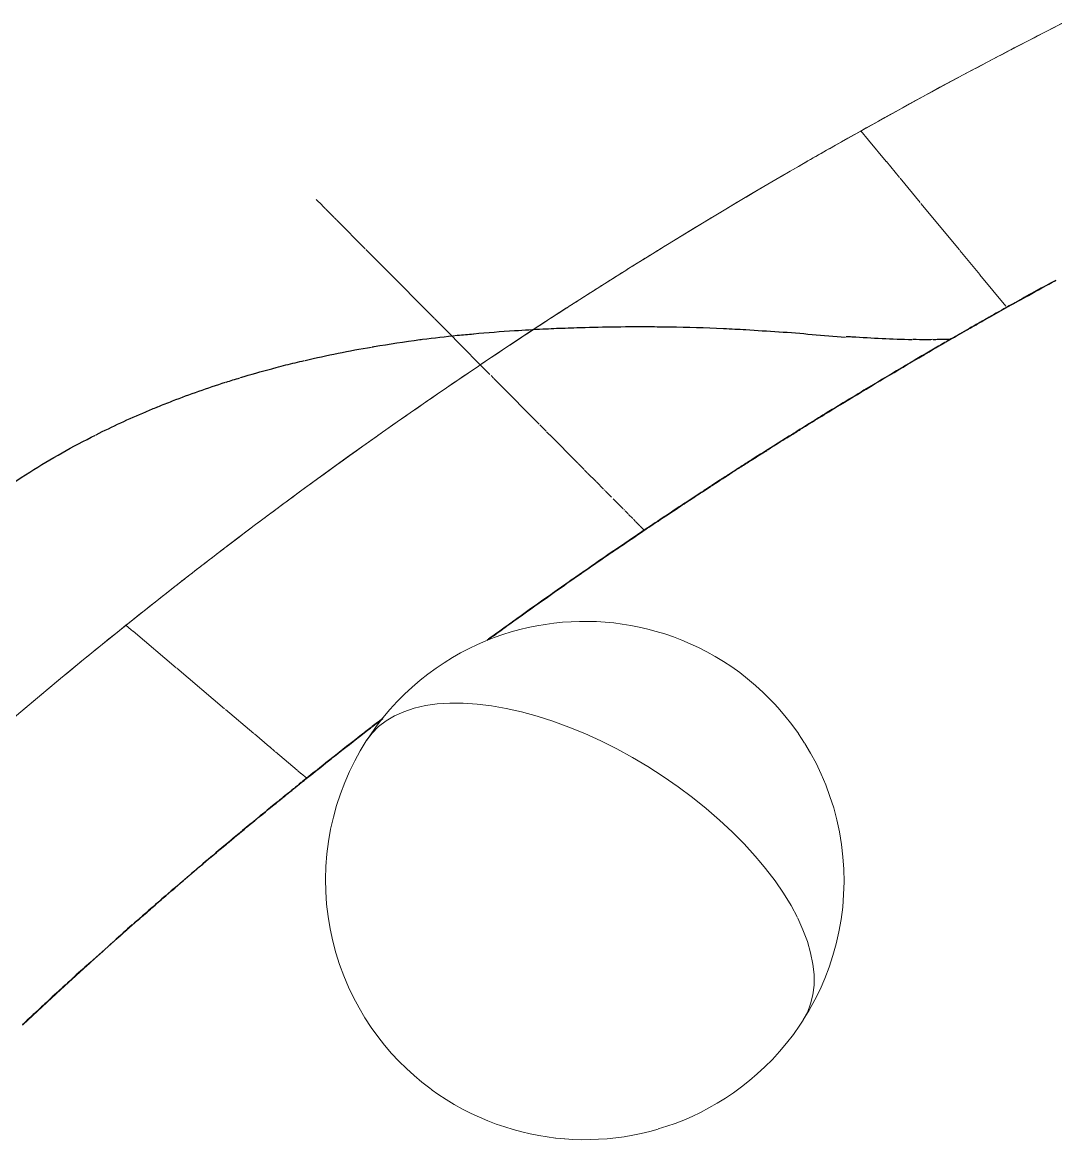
# Model space of a CAD drawing. Header units: millimetres. Extents: x -35445 to 232153, y -57203 to 42724.
# Drawn here: x 146434 to 155683, y 23391 to 33395 of the extents above; entities that cross this region are included whole.
import ezdxf

# ---------------------------------------------------------------- set-up
doc = ezdxf.new("R2010")
doc.units = ezdxf.units.MM

msp = doc.modelspace()

# ---------------------------------------------------------------- linework, layer by layer
at = {"color": 50, "lineweight": 9}
for p, q in [((155280, 33149), (155244, 33130)), ((155279, 33148), (155251, 33133)), ((154008, 32341), (153940, 32424)), ((154167, 32148), (154008, 32341)), ((153659, 32265), (153465, 32154)), ((154285, 32005), (154168, 32148)), ((154471, 31781), (154290, 32000)), ((149117, 31757), (149065, 31809)), ((149149, 31724), (149119, 31755)), ((149224, 31649), (149150, 31723)), ((154821, 31357), (154477, 31773)), ((149245, 31628), (149227, 31646)), ((149503, 31367), (149250, 31623)), ((149895, 30972), (149508, 31362)), ((152137, 31362), (151987, 31269)), ((155003, 31136), (154826, 31351)), ((151982, 31266), (151846, 31181)), ((151734, 31111), (151335, 30857)), ((151844, 31180), (151734, 31111)), ((155236, 30854), (155004, 31135)), ((155680, 31084), (155625, 31054)), ((150120, 30745), (149897, 30970)), ((151330, 30854), (151310, 30840)), ((155272, 30858), (155258, 30850)), ((150301, 30563), (150123, 30742)), ((154903, 30649), (155058, 30738)), ((155061, 30739), (155096, 30759)), ((155096, 30759), (155112, 30768)), ((154808, 30595), (154893, 30644)), ((154896, 30645), (154903, 30649)), ((150359, 30504), (150301, 30562)), ((150840, 30533), (150533, 30329)), ((150847, 30538), (150797, 30505)), ((154749, 30561), (154757, 30565)), ((154798, 30589), (154808, 30595)), ((150542, 30319), (150359, 30504)), ((150533, 30329), (150517, 30317)), ((150533, 30329), (150517, 30318)), ((150533, 30329), (150542, 30319)), ((150542, 30319), (150533, 30329)), ((150542, 30319), (150618, 30243)), ((150618, 30243), (150542, 30319)), ((150618, 30243), (150542, 30319)), ((154321, 30311), (154381, 30347)), ((154387, 30350), (154395, 30355)), ((150629, 30232), (150652, 30208)), ((150652, 30208), (150629, 30232)), ((150652, 30208), (150629, 30232)), ((150655, 30205), (150689, 30171)), ((150689, 30171), (150655, 30205)), ((150689, 30171), (150655, 30205)), ((150691, 30169), (151061, 29796)), ((151061, 29796), (150691, 30169)), ((151061, 29796), (150691, 30169)), ((151065, 29792), (151122, 29734)), ((151122, 29734), (151065, 29792)), ((151122, 29734), (151065, 29792)), ((151127, 29730), (151153, 29703)), ((151153, 29703), (151127, 29730)), ((151153, 29703), (151127, 29730)), ((153318, 29702), (153364, 29731)), ((153358, 29727), (153324, 29706)), ((151155, 29701), (151406, 29448)), ((151406, 29448), (151155, 29701)), ((151406, 29448), (151155, 29701)), ((153184, 29618), (153317, 29702)), ((153323, 29705), (153289, 29684)), ((151410, 29444), (151463, 29390)), ((151463, 29390), (151410, 29444)), ((151463, 29390), (151410, 29444)), ((152809, 29379), (152863, 29414)), ((152866, 29416), (152955, 29473)), ((151467, 29386), (151491, 29362)), ((151491, 29362), (151467, 29386)), ((151491, 29362), (151467, 29386)), ((151493, 29360), (151569, 29284)), ((151569, 29284), (151493, 29360)), ((151569, 29284), (151493, 29360)), ((152643, 29272), (152737, 29333)), ((151573, 29280), (151636, 29216)), ((151636, 29216), (151573, 29280)), ((151636, 29216), (151573, 29280)), ((151642, 29210), (151650, 29202)), ((151650, 29202), (151642, 29210)), ((151650, 29202), (151642, 29210)), ((152607, 29249), (152643, 29272)), ((148842, 29137), (148739, 29060)), ((151654, 29198), (151707, 29144)), ((151707, 29144), (151654, 29198)), ((151707, 29144), (151654, 29198)), ((151721, 29130), (151812, 29038)), ((151812, 29038), (151721, 29130)), ((151812, 29038), (151721, 29130)), ((152379, 29100), (152425, 29130)), ((151817, 29033), (151824, 29026)), ((151824, 29026), (151817, 29033)), ((151824, 29026), (151817, 29033)), ((151829, 29022), (151856, 28994)), ((151856, 28994), (151829, 29022)), ((151856, 28994), (151829, 29022)), ((152001, 28848), (152379, 29100)), ((148541, 28913), (148534, 28908)), ((148587, 28947), (148552, 28921)), ((151860, 28990), (151897, 28952)), ((151897, 28952), (151860, 28990)), ((151897, 28952), (151860, 28990)), ((151903, 28947), (151920, 28929)), ((151920, 28929), (151903, 28947)), ((151920, 28929), (151903, 28947)), ((151922, 28927), (151961, 28888)), ((151961, 28888), (151922, 28927)), ((151961, 28888), (151922, 28927)), ((151964, 28885), (151991, 28857)), ((151991, 28857), (151964, 28885)), ((151991, 28857), (151964, 28885)), ((151991, 28857), (152001, 28848)), ((152001, 28848), (151991, 28857)), ((152001, 28848), (151991, 28857)), ((148264, 28703), (148239, 28684)), ((148119, 28592), (147974, 28480)), ((147972, 28479), (147868, 28398)), ((147810, 28352), (147568, 28162)), ((150599, 27866), (150807, 28017)), ((147408, 27957), (147361, 27997)), ((147422, 27945), (147409, 27956)), ((147812, 27615), (147425, 27943)), ((147116, 27799), (146953, 27666)), ((148245, 27249), (147816, 27612)), ((148507, 27027), (148252, 27243)), ((148646, 26909), (148511, 27024)), ((149485, 27026), (149473, 27017)), ((148695, 26868), (148649, 26907)), ((148895, 26699), (148701, 26864)), ((149153, 26765), (149198, 26801)), ((148928, 26671), (148896, 26698)), ((148980, 26627), (148930, 26669)), ((148484, 26223), (148498, 26235)), ((146846, 24798), (147021, 24958)), ((146739, 24700), (146846, 24798)), ((146442, 24423), (146739, 24700)), ((146447, 24428), (146436, 24417))]:
    msp.add_line(p, q, dxfattribs=at)
at = {"color": 254, "lineweight": 9}
for p, q in [((154757, 30566), (154798, 30589)), ((152425, 29130), (152607, 29249)), ((153197, 27260), (153166, 27293)), ((153436, 26942), (153380, 27026)), ((147728, 25583), (147931, 25758)), ((153424, 24463), (153461, 24530)), ((153421, 24459), (153424, 24462)), ((152126, 23487), (152202, 23511)), ((151133, 23416), (151207, 23406)), ((152050, 23465), (152124, 23486)), ((151210, 23406), (151286, 23398)), ((151291, 23398), (151362, 23394))]:
    msp.add_line(p, q, dxfattribs=at)
at = {"color": 31, "lineweight": 9}
msp.add_line((150095, 23841), (150103, 23836), dxfattribs=at)
at = {"color": 50, "lineweight": 9}
for points in [[(155758, 33395, 0), (155506, 33266, 0), (155282, 33150, 0)], [(155239, 33127, 0), (155075, 33041, 0), (154647, 32813, 0), (154575, 32774, 0)], [(154571, 32772, 0), (154222, 32580, 0), (153799, 32344, 0), (153661, 32266, 0)], [(153463, 32153, 0), (153380, 32105, 0), (153253, 32032, 0)], [(153251, 32030, 0), (152964, 31862, 0), (152551, 31615, 0), (152141, 31365, 0)], [(155116, 30770, 0), (155514, 30993, 0), (155682, 31085, 0)], [(151306, 30838, 0), (150930, 30593, 0), (150840, 30533, 0)], [(150517, 30317, 0), (150139, 30061, 0), (149749, 29790, 0), (149616, 29696, 0)], [(153755, 29972, 0), (153922, 30073, 0), (154315, 30308, 0)], [(153369, 29734, 0), (153532, 29835, 0), (153755, 29971, 0)], [(149613, 29694, 0), (149363, 29516, 0), (148980, 29238, 0), (148844, 29138, 0)], [(152959, 29475, 0), (153144, 29593, 0), (153181, 29616, 0)], [(152739, 29335, 0), (152760, 29348, 0), (152809, 29379, 0)], [(148738, 29060, 0), (148600, 28957, 0), (148541, 28913, 0)], [(148533, 28907, 0), (148224, 28673, 0), (148123, 28595, 0)], [(151322, 28382, 0), (151626, 28593, 0), (152001, 28848, 0)], [(147866, 28397, 0), (147852, 28385, 0), (147812, 28354, 0)], [(151212, 28305, 0), (151255, 28335, 0), (151321, 28382, 0)], [(150808, 28017, 0), (150886, 28074, 0), (151212, 28305, 0)], [(147566, 28160, 0), (147483, 28094, 0), (147118, 27801, 0)], [(146945, 27659, 0), (146757, 27504, 0), (146402, 27206, 0)], [(149201, 26804, 0), (149447, 26997, 0), (149659, 27161, 0)], [(148931, 26588, 0), (149096, 26720, 0), (149149, 26762, 0)], [(148500, 26237, 0), (148748, 26440, 0), (148929, 26587, 0)]]:
    msp.add_polyline3d(points, dxfattribs=at)
at = {"color": 254, "lineweight": 9}
for points in [[(154395, 30355, 0), (154712, 30540, 0), (154749, 30561, 0)], [(153380, 27027, 0), (153322, 27108, 0), (153260, 27186, 0), (153197, 27260, 0)], [(153748, 26146, 0), (153724, 26254, 0), (153696, 26361, 0), (153663, 26465, 0), (153626, 26567, 0), (153584, 26665, 0), (153538, 26761, 0), (153489, 26853, 0), (153438, 26939, 0)], [(147936, 25762, 0), (148064, 25872, 0), (148404, 26158, 0), (148484, 26223, 0)], [(153785, 25587, 0), (153789, 25699, 0), (153787, 25812, 0), (153779, 25924, 0), (153766, 26035, 0), (153748, 26146, 0)], [(153372, 25379, 0), (153314, 25488, 0), (153247, 25598, 0), (153171, 25709, 0), (153086, 25820, 0), (153045, 25871, 0)], [(147021, 24958, 0), (147065, 24997, 0), (147394, 25292, 0), (147727, 25583, 0)], [(153743, 25253, 0), (153762, 25363, 0), (153777, 25474, 0), (153785, 25587, 0)], [(153520, 24871, 0), (153510, 24964, 0), (153490, 25063, 0), (153461, 25166, 0), (153421, 25271, 0), (153374, 25375, 0)], [(153574, 24737, 0), (153617, 24835, 0), (153655, 24936, 0), (153689, 25039, 0), (153718, 25145, 0), (153743, 25253, 0)], [(153461, 24530, 0), (153490, 24607, 0), (153510, 24689, 0), (153520, 24776, 0), (153520, 24868, 0)], [(153424, 24463, 0), (153477, 24550, 0), (153527, 24642, 0), (153574, 24737, 0)], [(152579, 23675, 0), (152653, 23717, 0), (152727, 23762, 0), (152800, 23811, 0), (152872, 23864, 0), (152942, 23920, 0), (153012, 23980, 0), (153080, 24043, 0), (153147, 24110, 0), (153212, 24181, 0), (153275, 24256, 0), (153336, 24334, 0), (153394, 24417, 0), (153424, 24462, 0)], [(150103, 23836, 0), (150154, 23799, 0), (150227, 23751, 0), (150300, 23707, 0)], [(150300, 23707, 0), (150375, 23665, 0), (150450, 23627, 0), (150525, 23592, 0), (150600, 23560, 0)], [(152429, 23600, 0), (152504, 23636, 0), (152579, 23675, 0)], [(150600, 23560, 0), (150676, 23531, 0), (150752, 23505, 0)], [(152202, 23511, 0), (152278, 23537, 0), (152354, 23567, 0), (152429, 23600, 0)], [(150752, 23505, 0), (150828, 23481, 0), (150904, 23461, 0), (150980, 23443, 0), (151057, 23428, 0), (151133, 23416, 0)], [(151592, 23395, 0), (151668, 23400, 0), (151745, 23408, 0)], [(151745, 23408, 0), (151821, 23418, 0), (151898, 23431, 0), (151974, 23447, 0), (152050, 23465, 0)], [(151362, 23394, 0), (151439, 23391, 0), (151515, 23392, 0), (151591, 23395, 0)]]:
    msp.add_polyline3d(points, dxfattribs=at)
at = {"color": 30, "lineweight": 9}
for points in [[(153166, 27293, 0), (153132, 27330, 0), (153065, 27396, 0), (152996, 27459, 0), (152926, 27517, 0), (152855, 27573, 0), (152783, 27624, 0), (152710, 27672, 0), (152636, 27717, 0), (152562, 27759, 0), (152487, 27797, 0), (152412, 27832, 0), (152336, 27864, 0), (152261, 27893, 0), (152185, 27919, 0), (152108, 27942, 0), (152032, 27963, 0), (151956, 27981, 0), (151880, 27996, 0), (151803, 28008, 0), (151727, 28018, 0), (151650, 28025, 0), (151574, 28030, 0), (151497, 28032, 0), (151421, 28032, 0), (151345, 28029, 0), (151268, 28024, 0), (151192, 28016, 0), (151115, 28005, 0), (151039, 27992, 0), (150962, 27977, 0), (150886, 27958, 0), (150810, 27937, 0), (150734, 27913, 0), (150658, 27886, 0), (150582, 27857, 0), (150507, 27824, 0), (150432, 27788, 0), (150357, 27749, 0), (150283, 27707, 0), (150210, 27661, 0), (150137, 27612, 0), (150065, 27560, 0), (149994, 27504, 0), (149924, 27444, 0), (149856, 27381, 0), (149789, 27314, 0), (149724, 27243, 0), (149661, 27168, 0), (149601, 27089, 0), (149543, 27007, 0), (149513, 26961, 0)], [(149515, 26965, 0), (149564, 27030, 0), (149623, 27089, 0), (149690, 27141, 0), (149766, 27186, 0), (149850, 27223, 0), (149942, 27254, 0), (150042, 27277, 0), (150148, 27292, 0), (150261, 27299, 0), (150380, 27299, 0), (150504, 27291, 0), (150633, 27276, 0), (150766, 27252, 0), (150902, 27222, 0), (151041, 27184, 0), (151182, 27138, 0), (151325, 27086, 0), (151468, 27027, 0)], [(153045, 25871, 0), (152994, 25930, 0), (152895, 26039, 0), (152788, 26147, 0), (152675, 26253, 0), (152556, 26355, 0), (152432, 26455, 0), (152303, 26551, 0), (152171, 26643, 0), (152034, 26731, 0), (151895, 26813, 0), (151754, 26890, 0), (151611, 26962, 0), (151468, 27027, 0)], [(149513, 26961, 0), (149459, 26873, 0), (149409, 26782, 0), (149363, 26687, 0), (149320, 26589, 0), (149281, 26488, 0), (149247, 26384, 0), (149218, 26278, 0), (149193, 26170, 0), (149174, 26060, 0), (149160, 25949, 0), (149151, 25837, 0), (149148, 25725, 0), (149150, 25612, 0), (149157, 25500, 0), (149170, 25388, 0), (149189, 25278, 0), (149212, 25170, 0), (149240, 25063, 0), (149273, 24959, 0), (149311, 24857, 0), (149353, 24758, 0), (149398, 24663, 0), (149448, 24571, 0), (149500, 24482, 0), (149556, 24397, 0), (149615, 24315, 0), (149676, 24238, 0), (149739, 24164, 0), (149805, 24094, 0), (149872, 24028, 0), (149940, 23965, 0), (150010, 23906, 0), (150082, 23851, 0), (150095, 23841, 0)]]:
    msp.add_polyline3d(points, dxfattribs=at)
at = {"color": 50, "lineweight": 9}
for major_axis, start_param, end_param in [((48731, 0), 2.123948, 2.135422), ((48731, 0), 2.136284, 2.153506), ((48731, 0), 2.153562, 2.175421), ((48731, 0), 2.175477, 2.180231), ((48731, 0), 2.180235, 2.212017), ((48731, 0), 2.212027, 2.221202), ((48731, 0), 2.221263, 2.231848), ((46411, 0), 2.158557, 2.164339), ((48731, 0), 2.231998, 2.235335), ((46411, 0), 2.164339, 2.167661), ((48731, 0), 2.235474, 2.24736), ((46411, 0), 2.168078, 2.176637), ((48731, 0), 2.24881, 2.25566), ((48731, 0), 2.256085, 2.275773), ((46411, 0), 2.196115, 2.207729), ((46411, 0), 2.207815, 2.218441), ((48731, 0), 2.275903, 2.301231), ((46411, 0), 2.222911, 2.231935), ((46411, 0), 2.220413, 2.222775), ((48731, 0), 2.301391, 2.304095), ((48731, 0), 2.304104, 2.308378), ((48731, 0), 2.309454, 2.317251), ((46411, 0), 2.253688, 2.257142), ((48731, 0), 2.31813, 2.327926), ((48731, 0), 2.328027, 2.342927), ((48731, 0), 2.342927, 2.37789), ((46411, 0), 2.290688, 2.295264), ((46411, 0), 2.323766, 2.327809), ((46411, 0), 2.328355, 2.33633), ((46411, 0), 2.336426, 2.344385), ((46411, 0), 2.344427, 2.349316)]:
    msp.add_ellipse((181359, -765), major_axis=major_axis, ratio=0.823831, start_param=start_param, end_param=end_param, dxfattribs=at)
at = {"color": 254, "lineweight": 9}
for start_param, end_param in [(2.176637, 2.196115), (2.231935, 2.253688), (2.257142, 2.290688), (2.349316, 2.422232)]:
    msp.add_ellipse((181359, -765), major_axis=(46411, 0), ratio=0.823831, start_param=start_param, end_param=end_param, dxfattribs=at)
at = {"color": 10, "lineweight": 25}
for points, knots in [([(155683, 31085), (155675, 31081), (155552, 31014), (155366, 30911), (155189, 30812), (155127, 30777)], [0.772421239, 0.772421239, 0.772421239, 0.772421239, 0.77260274, 0.775342466, 0.776838208, 0.776838208, 0.776838208, 0.776838208]), ([(155263, 30853), (155322, 30886), (155461, 30963), (155601, 31041), (155683, 31085)], [0.16575042, 0.16575042, 0.16575042, 0.16575042, 0.167123288, 0.169031376, 0.169031376, 0.169031376, 0.169031376]), ([(155086, 30754), (155088, 30754), (155145, 30787), (155202, 30819), (155258, 30850)], [0.164353943, 0.164353943, 0.164353943, 0.164353943, 0.164383562, 0.165708997, 0.165708997, 0.165708997, 0.165708997]), ([(149584, 30492), (149718, 30515), (149862, 30537), (150007, 30556), (150015, 30557)], [0.923067547, 0.923067547, 0.923067547, 0.923067547, 0.929938912, 0.93031674, 0.93031674, 0.93031674, 0.93031674]), ([(149584, 30492), (149718, 30515), (149862, 30537), (150007, 30556), (150015, 30557)], [0.923067547, 0.923067547, 0.923067547, 0.923067547, 0.929938912, 0.93031674, 0.93031674, 0.93031674, 0.93031674]), ([(152739, 29335), (152745, 29338), (152778, 29360), (152812, 29381), (152841, 29400)], [1.1450700166, 1.1450700166, 1.1450700166, 1.1450700166, 1.1452054795, 1.1459349896, 1.1459349896, 1.1459349896, 1.1459349896]), ([(152687, 29301), (152684, 29299), (152657, 29281), (152629, 29263), (152605, 29248)], [0.7971737557, 0.7971737557, 0.7971737557, 0.7971737557, 0.797260274, 0.7978893964, 0.7978893964, 0.7978893964, 0.7978893964]), ([(150808, 28017), (150842, 28042), (150974, 28137), (151113, 28235), (151217, 28308), (151222, 28312)], [1.127802906, 1.127802906, 1.127802906, 1.127802906, 1.128767123, 1.131506849, 1.131635434, 1.131635434, 1.131635434, 1.131635434]), ([(151180, 28282), (151172, 28276), (151065, 28201), (150941, 28113), (150826, 28030), (150808, 28017)], [0.810723344, 0.810723344, 0.810723344, 0.810723344, 0.810958904, 0.81369863, 0.814219196, 0.814219196, 0.814219196, 0.814219196]), ([(150594, 27862), (150602, 27868), (150625, 27885), (150647, 27901), (150662, 27911)], [1.1257859073, 1.1257859073, 1.1257859073, 1.1257859073, 1.1260273973, 1.1264289479, 1.1264289479, 1.1264289479, 1.1264289479])]:
    msp.add_open_spline(points, degree=3, knots=knots, dxfattribs=at)
at = {"color": 255, "lineweight": 25}
for points, knots in [([(155058, 30738), (155030, 30721), (154982, 30694), (154935, 30667), (154916, 30657)], [0.777390671, 0.777390671, 0.777390671, 0.777390671, 0.778082192, 0.778538727, 0.778538727, 0.778538727, 0.778538727]), ([(151292, 30658), (151327, 30659), (151463, 30664), (151601, 30667), (151706, 30669)], [0.950704225, 0.950704225, 0.950704225, 0.950704225, 0.952296257, 0.956992806, 0.956992806, 0.956992806, 0.956992806]), ([(151292, 30658), (151327, 30659), (151463, 30664), (151601, 30667), (151706, 30669)], [0.950704225, 0.950704225, 0.950704225, 0.950704225, 0.952296257, 0.956992806, 0.956992806, 0.956992806, 0.956992806]), ([(152713, 30654), (152778, 30651), (152942, 30643), (153106, 30631), (153205, 30623)], [0.971838932, 0.971838932, 0.971838932, 0.971838932, 0.974653542, 0.978873239, 0.978873239, 0.978873239, 0.978873239]), ([(152713, 30654), (152778, 30651), (152942, 30643), (153106, 30631), (153205, 30623)], [0.971838932, 0.971838932, 0.971838932, 0.971838932, 0.974653542, 0.978873239, 0.978873239, 0.978873239, 0.978873239]), ([(154403, 30557), (154443, 30557), (154502, 30556), (154562, 30556), (154581, 30557)], [0.995387197, 0.995387197, 0.995387197, 0.995387197, 0.997010887, 0.997791624, 0.997791624, 0.997791624, 0.997791624]), ([(154403, 30557), (154443, 30557), (154502, 30556), (154562, 30556), (154581, 30557)], [0.995387197, 0.995387197, 0.995387197, 0.995387197, 0.997010887, 0.997791624, 0.997791624, 0.997791624, 0.997791624]), ([(148668, 30294), (148680, 30297), (148722, 30309), (148764, 30319), (148794, 30327)], [0.906897824, 0.906897824, 0.906897824, 0.906897824, 0.907581627, 0.909185812, 0.909185812, 0.909185812, 0.909185812]), ([(148668, 30294), (148680, 30297), (148722, 30309), (148764, 30319), (148794, 30327)], [0.906897824, 0.906897824, 0.906897824, 0.906897824, 0.907581627, 0.909185812, 0.909185812, 0.909185812, 0.909185812]), ([(153756, 29972), (153858, 30034), (154053, 30153), (154303, 30300), (154387, 30350)], [1.153612258, 1.153612258, 1.153612258, 1.153612258, 1.156164384, 1.158717773, 1.158717773, 1.158717773, 1.158717773]), ([(154381, 30347), (154354, 30331), (154215, 30249), (154006, 30124), (153826, 30015), (153756, 29972)], [0.782881291, 0.782881291, 0.782881291, 0.782881291, 0.783561644, 0.78630137, 0.788062876, 0.788062876, 0.788062876, 0.788062876]), ([(147095, 29703), (147239, 29776), (147422, 29860), (147609, 29938), (147644, 29953)], [0.87596888, 0.87596888, 0.87596888, 0.87596888, 0.88522428, 0.88732394, 0.88732394, 0.88732394, 0.88732394]), ([(147095, 29703), (147239, 29776), (147422, 29860), (147609, 29938), (147644, 29953)], [0.87596888, 0.87596888, 0.87596888, 0.87596888, 0.88522428, 0.88732394, 0.88732394, 0.88732394, 0.88732394]), ([(153370, 29734), (153381, 29741), (153501, 29816), (153632, 29896), (153747, 29967), (153754, 29971)], [1.150405978, 1.150405978, 1.150405978, 1.150405978, 1.150684932, 1.153424658, 1.153599519, 1.153599519, 1.153599519, 1.153599519]), ([(153754, 29971), (153716, 29948), (153625, 29892), (153536, 29837), (153484, 29805)], [0.7880748, 0.7880748, 0.7880748, 0.7880748, 0.789041096, 0.790345526, 0.790345526, 0.790345526, 0.790345526]), ([(146195, 29164), (146295, 29235), (146582, 29426), (146886, 29598), (147089, 29700)], [0.85566255, 0.85566255, 0.85566255, 0.85566255, 0.862867, 0.87585053, 0.87585053, 0.87585053, 0.87585053]), ([(146195, 29164), (146295, 29235), (146582, 29426), (146886, 29598), (147089, 29700)], [0.85566255, 0.85566255, 0.85566255, 0.85566255, 0.862867, 0.87585053, 0.87585053, 0.87585053, 0.87585053]), ([(153181, 29616), (153118, 29577), (153044, 29529), (152969, 29482), (152957, 29474)], [0.792919537, 0.792919537, 0.792919537, 0.792919537, 0.794520548, 0.794838422, 0.794838422, 0.794838422, 0.794838422]), ([(153317, 29701), (153316, 29701), (153271, 29673), (153227, 29645), (153183, 29617)], [0.791762321, 0.791762321, 0.791762321, 0.791762321, 0.791780822, 0.792899603, 0.792899603, 0.792899603, 0.792899603]), ([(152957, 29474), (152997, 29500), (153044, 29529), (153091, 29559), (153097, 29563)], [1.146926511, 1.146926511, 1.146926511, 1.146926511, 1.147945205, 1.148113789, 1.148113789, 1.148113789, 1.148113789]), ([(152439, 29139), (152414, 29123), (152343, 29076), (152272, 29029), (152226, 28998)], [0.799347344, 0.799347344, 0.799347344, 0.799347344, 0.8, 0.801229174, 0.801229174, 0.801229174, 0.801229174]), ([(152309, 29053), (152351, 29081), (152395, 29110), (152439, 29139), (152440, 29140)], [1.141347649, 1.141347649, 1.141347649, 1.141347649, 1.142465753, 1.14249096, 1.14249096, 1.14249096, 1.14249096]), ([(152000, 28847), (152041, 28875), (152144, 28944), (152247, 29012), (152309, 29053)], [1.138637542, 1.138637542, 1.138637542, 1.138637542, 1.139726027, 1.141347649, 1.141347649, 1.141347649, 1.141347649]), ([(152226, 28998), (152169, 28960), (152010, 28854), (151751, 28679), (151510, 28513), (151371, 28416), (151331, 28389)], [0.801229174, 0.801229174, 0.801229174, 0.801229174, 0.802739726, 0.805479452, 0.808219178, 0.809319756, 0.809319756, 0.809319756, 0.809319756]), ([(151695, 28641), (151735, 28668), (151836, 28736), (151938, 28805), (152000, 28847)], [1.135927434, 1.135927434, 1.135927434, 1.135927434, 1.136986301, 1.138637542, 1.138637542, 1.138637542, 1.138637542]), ([(151399, 28436), (151435, 28461), (151534, 28530), (151633, 28598), (151695, 28641)], [1.133251938, 1.133251938, 1.133251938, 1.133251938, 1.134246575, 1.135927434, 1.135927434, 1.135927434, 1.135927434]), ([(149201, 26804), (149210, 26811), (149308, 26888), (149424, 26979), (149532, 27063), (149550, 27077)], [1.112050872, 1.112050872, 1.112050872, 1.112050872, 1.112328767, 1.115068493, 1.115601629, 1.115601629, 1.115601629, 1.115601629]), ([(149510, 27046), (149497, 27036), (149394, 26955), (149291, 26875), (149202, 26804), (149201, 26804)], [0.826975194, 0.826975194, 0.826975194, 0.826975194, 0.82739726, 0.830136986, 0.83016604, 0.83016604, 0.83016604, 0.83016604]), ([(148931, 26588), (148942, 26597), (149015, 26656), (149089, 26714), (149151, 26764)], [1.109244537, 1.109244537, 1.109244537, 1.109244537, 1.109589041, 1.111536468, 1.111536468, 1.111536468, 1.111536468]), ([(149149, 26762), (149080, 26708), (149008, 26650), (148935, 26592), (148931, 26588)], [0.830709721, 0.830709721, 0.830709721, 0.830709721, 0.832876712, 0.833006498, 0.833006498, 0.833006498, 0.833006498]), ([(148441, 26188), (148445, 26191), (148532, 26263), (148638, 26350), (148741, 26434), (148759, 26449)], [1.104004387, 1.104004387, 1.104004387, 1.104004387, 1.104109589, 1.106849315, 1.10742445, 1.10742445, 1.10742445, 1.10742445]), ([(148735, 26430), (148719, 26417), (148620, 26336), (148522, 26255), (148441, 26188)], [0.835105516, 0.835105516, 0.835105516, 0.835105516, 0.835616438, 0.838314783, 0.838314783, 0.838314783, 0.838314783]), ([(147042, 24979), (147039, 24976), (146985, 24927), (146930, 24878), (146879, 24831)], [0.854687821, 0.854687821, 0.854687821, 0.854687821, 0.854794521, 0.856742297, 0.856742297, 0.856742297, 0.856742297]), ([(146881, 24833), (146931, 24878), (146984, 24927), (147039, 24975), (147042, 24979)], [1.085790448, 1.085790448, 1.085790448, 1.085790448, 1.087671233, 1.087798898, 1.087798898, 1.087798898, 1.087798898]), ([(146435, 24421), (146489, 24471), (146601, 24576), (146715, 24681), (146774, 24735)], [1.080038696, 1.080038696, 1.080038696, 1.080038696, 1.082191781, 1.084435394, 1.084435394, 1.084435394, 1.084435394]), ([(146851, 24806), (146840, 24795), (146777, 24738), (146715, 24681), (146665, 24634)], [0.857097376, 0.857097376, 0.857097376, 0.857097376, 0.857534247, 0.859496483, 0.859496483, 0.859496483, 0.859496483]), ([(146774, 24735), (146787, 24747), (146813, 24770), (146838, 24794), (146851, 24805)], [1.0844353943, 1.0844353943, 1.0844353943, 1.0844353943, 1.0849315068, 1.0854158892, 1.0854158892, 1.0854158892, 1.0854158892]), ([(146665, 24634), (146645, 24616), (146576, 24552), (146508, 24488), (146459, 24443)], [0.859496483, 0.859496483, 0.859496483, 0.859496483, 0.860273973, 0.86220659, 0.86220659, 0.86220659, 0.86220659])]:
    msp.add_open_spline(points, degree=3, knots=knots, dxfattribs=at)
for points in [[(154918, 30658), (154964, 30684), (155011, 30711), (155058, 30738)], [(155096, 30759), (155084, 30752), (155073, 30746), (155061, 30739)], [(155061, 30739), (155070, 30744), (155078, 30749), (155086, 30754)], [(151094, 30650), (151158, 30653), (151223, 30656), (151289, 30658)], [(151094, 30650), (151158, 30653), (151223, 30656), (151289, 30658)], [(151706, 30669), (151819, 30671), (151933, 30671), (152048, 30671)], [(151706, 30669), (151819, 30671), (151933, 30671), (152048, 30671)], [(152048, 30671), (152107, 30670), (152167, 30670), (152227, 30669)], [(152048, 30671), (152107, 30670), (152167, 30670), (152227, 30669)], [(152228, 30669), (152387, 30666), (152548, 30662), (152709, 30655)], [(152228, 30669), (152387, 30666), (152548, 30662), (152709, 30655)], [(153207, 30625), (153404, 30611), (153601, 30592), (153801, 30577)], [(153207, 30625), (153404, 30611), (153601, 30592), (153801, 30577)], [(153809, 30583), (153825, 30582), (153842, 30581), (153859, 30580)], [(153809, 30583), (153825, 30582), (153842, 30581), (153859, 30580)], [(153861, 30580), (154039, 30569), (154218, 30558), (154399, 30556)], [(153861, 30580), (154039, 30569), (154218, 30558), (154399, 30556)], [(154585, 30556), (154601, 30556), (154617, 30557), (154633, 30557)], [(154585, 30556), (154601, 30556), (154617, 30557), (154633, 30557)], [(154745, 30559), (154748, 30560), (154750, 30562), (154753, 30563)], [(154754, 30564), (154752, 30562), (154749, 30561), (154747, 30560)], [(154397, 30356), (154394, 30354), (154390, 30352), (154387, 30350)], [(154388, 30351), (154392, 30353), (154395, 30355), (154399, 30357)], [(148258, 30174), (148298, 30187), (148339, 30200), (148381, 30212)], [(148258, 30174), (148298, 30187), (148339, 30200), (148381, 30212)], [(148386, 30214), (148478, 30242), (148572, 30269), (148667, 30294)], [(148386, 30214), (148478, 30242), (148572, 30269), (148667, 30294)], [(147779, 30006), (147934, 30066), (148091, 30121), (148253, 30173)], [(147779, 30006), (147934, 30066), (148091, 30121), (148253, 30173)], [(147646, 29953), (147689, 29971), (147733, 29988), (147778, 30005)], [(147646, 29953), (147689, 29971), (147733, 29988), (147778, 30005)], [(153365, 29731), (153349, 29721), (153333, 29711), (153317, 29701)], [(153317, 29701), (153333, 29711), (153349, 29721), (153365, 29731)], [(153479, 29802), (153443, 29779), (153406, 29757), (153370, 29734)], [(153098, 29564), (153126, 29581), (153153, 29599), (153181, 29616)], [(153183, 29617), (153209, 29633), (153234, 29649), (153259, 29665)], [(153263, 29668), (153281, 29679), (153299, 29690), (153317, 29701)], [(152841, 29400), (152848, 29404), (152855, 29409), (152863, 29414)], [(152863, 29414), (152860, 29412), (152858, 29411), (152855, 29409)], [(152955, 29473), (152925, 29454), (152895, 29435), (152866, 29416)], [(152866, 29416), (152895, 29435), (152925, 29454), (152955, 29473)], [(152521, 29192), (152545, 29208), (152569, 29224), (152593, 29240)], [(152594, 29240), (152575, 29228), (152556, 29216), (152538, 29204)], [(152533, 29201), (152525, 29195), (152517, 29190), (152509, 29185)], [(151222, 28312), (151279, 28352), (151337, 28393), (151395, 28433)], [(151325, 28384), (151290, 28360), (151255, 28335), (151221, 28311)], [(149600, 27116), (149570, 27093), (149540, 27069), (149510, 27046)], [(149550, 27077), (149567, 27090), (149583, 27103), (149600, 27116)], [(149660, 27162), (149642, 27148), (149624, 27134), (149605, 27120)], [(149605, 27120), (149624, 27134), (149642, 27148), (149660, 27162)], [(149151, 26764), (149167, 26777), (149183, 26789), (149198, 26801)], [(149198, 26801), (149183, 26789), (149167, 26777), (149152, 26764)], [(148862, 26532), (148820, 26498), (148779, 26465), (148737, 26431)], [(148767, 26455), (148808, 26489), (148850, 26523), (148892, 26556)], [(148930, 26588), (148908, 26569), (148885, 26551), (148863, 26533)], [(148897, 26560), (148908, 26569), (148919, 26579), (148930, 26588)], [(146853, 24807), (146862, 24815), (146871, 24823), (146879, 24831)], [(146876, 24828), (146868, 24821), (146861, 24814), (146853, 24807)], [(146459, 24443), (146451, 24436), (146443, 24428), (146435, 24421)]]:
    msp.add_open_spline(points, degree=3, dxfattribs=at)
at = {"color": 10, "lineweight": 25}
for points in [[(155122, 30774), (155113, 30769), (155105, 30764), (155096, 30759)], [(150475, 30607), (150596, 30618), (150717, 30627), (150840, 30635)], [(150475, 30607), (150596, 30618), (150717, 30627), (150840, 30635)], [(150843, 30635), (150926, 30641), (151009, 30645), (151094, 30650)], [(150843, 30635), (150926, 30641), (151009, 30645), (151094, 30650)], [(154800, 30590), (154828, 30606), (154856, 30622), (154884, 30638)], [(154885, 30639), (154857, 30623), (154830, 30607), (154803, 30592)], [(154892, 30643), (154896, 30645), (154901, 30648), (154905, 30651)], [(154903, 30650), (154900, 30647), (154896, 30645), (154892, 30643)], [(154916, 30657), (154913, 30655), (154911, 30654), (154909, 30653)], [(150016, 30557), (150118, 30570), (150221, 30582), (150325, 30593)], [(150016, 30557), (150118, 30570), (150221, 30582), (150325, 30593)], [(150330, 30593), (150377, 30598), (150424, 30602), (150471, 30606)], [(150330, 30593), (150377, 30598), (150424, 30602), (150471, 30606)], [(148965, 30368), (149159, 30414), (149358, 30454), (149560, 30488)], [(148965, 30368), (149159, 30414), (149358, 30454), (149560, 30488)], [(149565, 30489), (149570, 30490), (149576, 30491), (149582, 30492)], [(149565, 30489), (149570, 30490), (149576, 30491), (149582, 30492)], [(148794, 30327), (148849, 30341), (148905, 30354), (148961, 30367)], [(148794, 30327), (148849, 30341), (148905, 30354), (148961, 30367)], [(152604, 29247), (152648, 29276), (152693, 29304), (152737, 29333)], [(152737, 29333), (152721, 29323), (152705, 29312), (152689, 29302)], [(152855, 29409), (152816, 29384), (152778, 29359), (152739, 29335)], [(152593, 29240), (152596, 29242), (152599, 29244), (152602, 29246)], [(152602, 29246), (152600, 29244), (152597, 29242), (152594, 29240)], [(151221, 28311), (151207, 28302), (151194, 28292), (151181, 28283)], [(150807, 28017), (150740, 27968), (150673, 27920), (150607, 27871)], [(150663, 27912), (150711, 27947), (150759, 27982), (150807, 28017)], [(150605, 27870), (150601, 27867), (150597, 27865), (150594, 27862)]]:
    msp.add_open_spline(points, degree=3, dxfattribs=at)
at = {"color": 41, "lineweight": 25}
for points, knots in [([(154747, 30560), (154709, 30538), (154592, 30470), (154475, 30402), (154397, 30356)], [0.779902319, 0.779902319, 0.779902319, 0.779902319, 0.780821918, 0.782756131, 0.782756131, 0.782756131, 0.782756131]), ([(148441, 26188), (148439, 26187), (148355, 26117), (148209, 25995), (148066, 25874), (148005, 25821)], [0.838314783, 0.838314783, 0.838314783, 0.838314783, 0.838356164, 0.84109589, 0.843204779, 0.843204779, 0.843204779, 0.843204779]), ([(147936, 25762), (147943, 25769), (148031, 25844), (148139, 25936), (148242, 26022), (148261, 26038)], [1.098378811, 1.098378811, 1.098378811, 1.098378811, 1.098630137, 1.101369863, 1.10202938, 1.10202938, 1.10202938, 1.10202938]), ([(148002, 25819), (147984, 25804), (147962, 25785), (147940, 25766), (147936, 25762)], [0.8432358386, 0.8432358386, 0.8432358386, 0.8432358386, 0.8438356164, 0.843995881, 0.843995881, 0.843995881, 0.843995881]), ([(147931, 25759), (147858, 25696), (147706, 25566), (147538, 25420), (147443, 25336), (147424, 25319)], [0.844047931, 0.844047931, 0.844047931, 0.844047931, 0.846575342, 0.849315068, 0.850011107, 0.850011107, 0.850011107, 0.850011107]), ([(147666, 25530), (147683, 25545), (147771, 25621), (147860, 25697), (147931, 25759)], [1.095275824, 1.095275824, 1.095275824, 1.095275824, 1.095890411, 1.09832748, 1.09832748, 1.09832748, 1.09832748]), ([(147042, 24979), (147112, 25042), (147258, 25173), (147429, 25323), (147528, 25410), (147550, 25429)], [1.087798898, 1.087798898, 1.087798898, 1.087798898, 1.090410959, 1.093150685, 1.09392077, 1.09392077, 1.09392077, 1.09392077]), ([(147418, 25314), (147363, 25266), (147237, 25153), (147112, 25042), (147042, 24979)], [0.850077986, 0.850077986, 0.850077986, 0.850077986, 0.852054795, 0.854687821, 0.854687821, 0.854687821, 0.854687821])]:
    msp.add_open_spline(points, degree=3, knots=knots, dxfattribs=at)
for points in [[(154404, 30360), (154560, 30452), (154639, 30498), (154694, 30529)], [(154633, 30557), (154670, 30557), (154708, 30558), (154745, 30559)], [(154633, 30557), (154670, 30557), (154708, 30558), (154745, 30559)], [(154734, 30553), (154748, 30561), (154753, 30563), (154745, 30559)], [(154754, 30564), (154769, 30572), (154783, 30581), (154798, 30589)], [(154798, 30589), (154784, 30581), (154769, 30573), (154755, 30564)], [(152509, 29185), (152485, 29169), (152462, 29154), (152439, 29139)], [(152443, 29142), (152469, 29159), (152495, 29176), (152521, 29192)], [(148263, 26040), (148322, 26089), (148382, 26139), (148441, 26188)], [(147552, 25432), (147590, 25464), (147627, 25496), (147664, 25529)]]:
    msp.add_open_spline(points, degree=3, dxfattribs=at)

doc.saveas('drawing.dxf')
